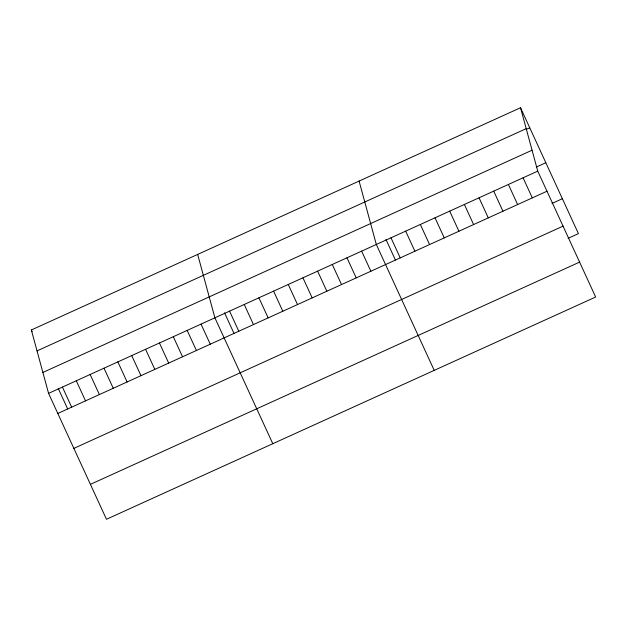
<?xml version="1.0" encoding="UTF-8"?>
<svg xmlns="http://www.w3.org/2000/svg" width="627" height="627" viewBox="0 0 627 627"><rect width="100%" height="100%" fill="white"/><g stroke="black" fill="none" stroke-linecap="round" stroke-linejoin="round"><path stroke-width="0.94" d="M520.528 107.734L537.747 171.132L595.65 297.026L106.472 519.266L48.569 393.372L31.35 329.974L520.528 107.734L578.431 233.628L568.078 238.331M37.032 350.893L526.21 128.653M526.312 129.381L529.768 127.814M42.887 372.454L532.064 150.214M536.328 167.048L545.827 162.73M48.569 393.372L537.747 171.132M57.802 413.459L546.987 191.219M552.019 203.414L562.372 198.704M73.861 448.376L563.046 226.135M90.413 484.35L579.591 262.11M523.067 177.802L532.307 197.881M508.395 184.463L517.636 204.551M493.715 191.133L502.956 211.221M479.044 197.803L488.284 217.89M464.372 204.473L473.604 224.552M449.692 211.134L458.933 231.222M435.02 217.804L444.253 237.892M420.341 224.474L429.581 244.554M405.669 231.136L414.902 251.223M390.989 237.805L400.23 257.893M385.973 239.498L395.425 260.056M434.221 370.369L376.318 244.475L359.099 181.07M361.638 251.137L370.878 271.225M346.966 257.807L356.207 277.894M332.286 264.476L341.527 284.556M317.615 271.138L326.855 291.226M302.943 277.808L312.175 297.896M288.263 284.478L297.504 304.557M273.591 291.147L282.824 311.227M258.912 297.809L268.152 317.897M244.24 304.479L253.473 324.567M229.56 311.149L238.801 331.228M224.544 312.842L233.996 333.399M272.792 443.704L214.889 317.811L197.67 254.413M201.024 324.112L210.264 344.192M187.167 330.405L196.408 350.493M173.303 336.707L182.543 356.787M159.446 343L168.687 363.088M145.589 349.294L154.822 369.381M131.725 355.595L140.965 375.675M117.868 361.889L127.101 381.976M104.004 368.19L113.244 388.27M90.147 374.484L99.387 394.571M76.282 380.785L85.523 400.865M62.426 387.078L71.666 407.166M31.35 329.974L32.149 331.722M58.225 388.403L67.677 408.961"/></g></svg>
